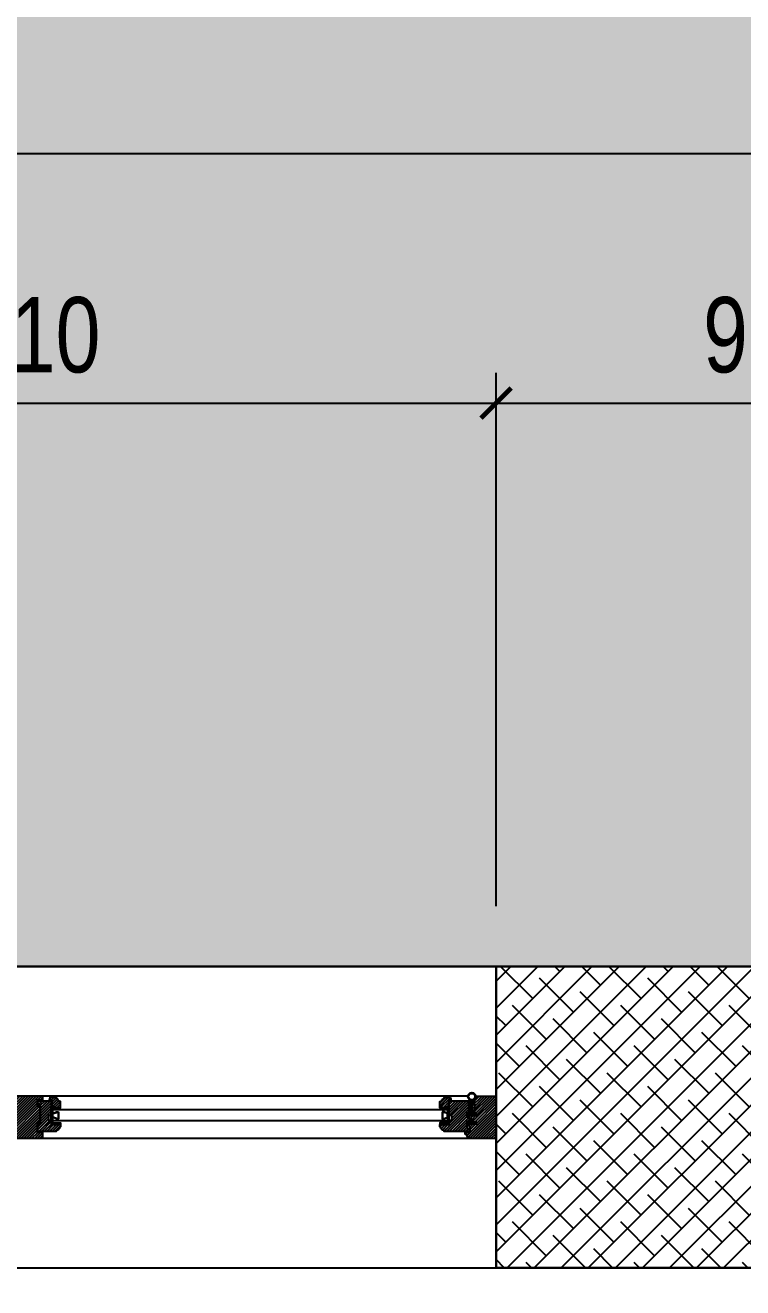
# Model space of a CAD drawing. Header units: metres. Extents: x -577923 to -19598, y 119734 to 247764.
# Drawn here: x -369681 to -368491, y 121091 to 123185 of the extents above; entities that cross this region are included whole.
import ezdxf

# ---------------------------------------------------------------- set-up
doc = ezdxf.new("R2010")
doc.units = ezdxf.units.M
for name, color, linetype in [('dim', 4, 'Continuous'), ('k', 1, 'Continuous'), ('wall', 5, 'Continuous'), ('windows', 7, 'Continuous')]:
    doc.layers.add(name, color=color, linetype=linetype)
doc.styles.add('KOTE', font='romrust.shx', dxfattribs={"width": 0.8})
doc.dimstyles.new('ayala 50', dxfattribs={"dimscale": 50, "dimtxt": 2.5, "dimasz": 1, "dimexe": 1, "dimexo": 2, "dimgap": 1, "dimtad": 1, "dimdec": 0, "dimzin": 9, "dimdsep": 46, "dimtxsty": 'KOTE', "dimblk": 'ARCHTICK', "dimcen": 0, "dimdle": 1, "dimclrd": 4, "dimclre": 4, "dimclrt": 3, "dimadec": 0, "dimazin": 0, "dimtfac": 0.666667, "dimtdec": 0, "dimtix": 1, "dimtmove": 2, "dimatfit": 0, "dimfxl": 1, "dimtvp": 1, "dimtolj": 1, "dimarcsym": 0})

# ---------------------------------------------------------------- blocks, each defined once
blk = doc.blocks.new('Joint-K7335')
at = {"layer": 'windows', "color": 7}
for points in [[(3.9, 10.7, -0.206505), (4.5, 11.8, -0.277528), (4.6, 11.7), (4.7, 11.5, 0.626267), (5.4, 11.5, 0.131441), (5.5, 11.7), (5.5, 18, 0.509109), (4.6, 18.4, -0.294424), (2, 18.3, 0.173488), (1.3, 18.5), (0, 18.5), (0, 2.1, 0.415334), (1.2, 0.9, 0.048115), (1.5, 0.9, 0.113375), (1.5, 1), (4, 2.8, 0.235966), (4, 2.9), (4, 3.3, 0.247659), (4, 3.4, 0.287937), (3.6, 3.4), (1.8, 2.3, -0.576722), (1.5, 2.5), (1.5, 3.3, -0.235966), (1.6, 3.5), (4, 5.3, 0.235966), (4, 5.3), (4, 5.7, 0.247659), (4, 5.8, 0.287937), (3.6, 5.8), (1.8, 4.8, -0.576722), (1.5, 5), (1.5, 6.3, -0.384094), (2.6, 7.5, -0.021813), (2.7, 7.5), (6.5, 7.5), (6.5, 7.6, 0.333043), (5.7, 8.5, -0.293245), (5.3, 8.9, 0.008528), (5.2, 9.3, 0.265517), (5, 9.5, 0.023748), (4.8, 9.5, -0.356149), (3.9, 10.7, -0.356149)], [(3.2, 10.8, 0.355005), (4.6, 8.8, -0.567624), (4.7, 8.8, -0.24708), (4.4, 8.7), (2.2, 9, -0.351704), (1.2, 10.1), (1.2, 12.9, -0.414214), (1.5, 13.2), (1.6, 13.2, 0.277073), (1.9, 13.4), (3.7, 16.8, -0.041112), (3.8, 17), (4.1, 17.7, -0.50666), (4.6, 17.7, -0.2771), (4.6, 17.5), (4.6, 13.3, 0.213422), (4.7, 13.1, -0.886227), (4.4, 12.6, 0.250571), (3.2, 10.8)]]:
    blk.add_lwpolyline(points, format="xyb", dxfattribs=at)
blk.add_lwpolyline([(1.6, 17.8, 0.632714), (1, 17.6), (1, 14.2, 0.78091), (1.6, 14.1), (3.2, 17.1, -0.117333), (3.3, 17.2, 1.218085), (3, 17.5, -0.285776), (2.7, 17.3, -0.145588)], format="xyb", close=True, dxfattribs=at)
blk = doc.blocks.new('_ArchTick')
at = {"color": 0, "linetype": 'ByBlock', "const_width": 0.15}
blk.add_lwpolyline([(-0.5, -0.5), (0.5, 0.5)], dxfattribs=at)
blk = doc.blocks.new('*D511')
at = {"layer": 'Defpoints', "color": 0, "linetype": 'ByBlock', "transparency": 16777216}
for p in [(-368900.1, 122558), (-370510.1, 121623.6), (-368900.1, 121623.6)]:
    blk.add_point(p, dxfattribs=at)
at = {"layer": 'dim', "color": 4, "linetype": 'ByBlock', "lineweight": -2, "transparency": 16777216}
for p, q in [((-370510.1, 121723.6), (-370510.1, 122608)), ((-368900.1, 121723.6), (-368900.1, 122608)), ((-370560.1, 122558), (-368850.1, 122558))]:
    blk.add_line(p, q, dxfattribs=at)
at = {"layer": 'dim', "color": 4, "linetype": 'ByBlock', "lineweight": -2, "transparency": 16777216, "xscale": 50, "yscale": 50, "zscale": 50, "rotation": 180}
blk.add_blockref('_ArchTick', (-370510.1, 122558), dxfattribs=at)
at = {"layer": 'dim', "color": 4, "linetype": 'ByBlock', "lineweight": -2, "transparency": 16777216, "xscale": 50, "yscale": 50, "zscale": 50}
blk.add_blockref('_ArchTick', (-368900.1, 122558), dxfattribs=at)
at = {"layer": 'dim', "color": 3, "linetype": 'ByBlock', "transparency": 16777216, "insert": (-369705.1, 122670.5), "char_height": 125, "attachment_point": 5, "style": 'KOTE'}
blk.add_mtext('\\A1;1610', dxfattribs=at)
blk = doc.blocks.new('*D512')
at = {"layer": 'Defpoints', "color": 0, "linetype": 'ByBlock', "transparency": 16777216}
for p in [(-367990.1, 122558), (-367990.1, 121893.6), (-368900.1, 121623.6)]:
    blk.add_point(p, dxfattribs=at)
at = {"layer": 'dim', "color": 4, "linetype": 'ByBlock', "lineweight": -2, "transparency": 16777216}
for p, q in [((-368900.1, 121723.6), (-368900.1, 122608)), ((-367990.1, 121993.6), (-367990.1, 122608)), ((-368950.1, 122558), (-367940.1, 122558))]:
    blk.add_line(p, q, dxfattribs=at)
at = {"layer": 'dim', "color": 4, "linetype": 'ByBlock', "lineweight": -2, "transparency": 16777216, "xscale": 50, "yscale": 50, "zscale": 50, "rotation": 180}
blk.add_blockref('_ArchTick', (-368900.1, 122558), dxfattribs=at)
at = {"layer": 'dim', "color": 4, "linetype": 'ByBlock', "lineweight": -2, "transparency": 16777216, "xscale": 50, "yscale": 50, "zscale": 50}
blk.add_blockref('_ArchTick', (-367990.1, 122558), dxfattribs=at)
at = {"layer": 'dim', "color": 3, "linetype": 'ByBlock', "transparency": 16777216, "insert": (-368445.1, 122670.5), "char_height": 125, "attachment_point": 5, "style": 'KOTE'}
blk.add_mtext('\\A1;910', dxfattribs=at)
blk = doc.blocks.new('*D532')
at = {"layer": 'Defpoints', "color": 0, "linetype": 'ByBlock', "transparency": 16777216}
for p in [(-370510.1, 121123.6), (-368900.1, 121123.6), (-368900.1, 120880.1)]:
    blk.add_point(p, dxfattribs=at)
at = {"layer": 'dim', "color": 4, "linetype": 'ByBlock', "lineweight": -2, "transparency": 16777216}
for p, q in [((-370510.1, 121023.6), (-370510.1, 120830.1)), ((-368900.1, 121023.6), (-368900.1, 120830.1)), ((-370560.1, 120880.1), (-368850.1, 120880.1))]:
    blk.add_line(p, q, dxfattribs=at)
at = {"layer": 'dim', "color": 4, "linetype": 'ByBlock', "lineweight": -2, "transparency": 16777216, "xscale": 50, "yscale": 50, "zscale": 50, "rotation": 180}
blk.add_blockref('_ArchTick', (-370510.1, 120880.1), dxfattribs=at)
at = {"layer": 'dim', "color": 4, "linetype": 'ByBlock', "lineweight": -2, "transparency": 16777216, "xscale": 50, "yscale": 50, "zscale": 50}
blk.add_blockref('_ArchTick', (-368900.1, 120880.1), dxfattribs=at)
at = {"layer": 'dim', "color": 3, "linetype": 'ByBlock', "transparency": 16777216, "insert": (-369705.1, 120992.6), "char_height": 125, "attachment_point": 5, "style": 'KOTE'}
blk.add_mtext('\\A1;1610', dxfattribs=at)
blk = doc.blocks.new('*D533')
at = {"layer": 'Defpoints', "color": 0, "linetype": 'ByBlock', "transparency": 16777216}
for p in [(-368900.1, 121123.6), (-367530.1, 121123.6), (-367530.1, 120880.1)]:
    blk.add_point(p, dxfattribs=at)
at = {"layer": 'dim', "color": 4, "linetype": 'ByBlock', "lineweight": -2, "transparency": 16777216}
for p, q in [((-368900.1, 121023.6), (-368900.1, 120830.1)), ((-367530.1, 121023.6), (-367530.1, 120830.1)), ((-368950.1, 120880.1), (-367480.1, 120880.1))]:
    blk.add_line(p, q, dxfattribs=at)
at = {"layer": 'dim', "color": 4, "linetype": 'ByBlock', "lineweight": -2, "transparency": 16777216, "xscale": 50, "yscale": 50, "zscale": 50, "rotation": 180}
blk.add_blockref('_ArchTick', (-368900.1, 120880.1), dxfattribs=at)
at = {"layer": 'dim', "color": 4, "linetype": 'ByBlock', "lineweight": -2, "transparency": 16777216, "xscale": 50, "yscale": 50, "zscale": 50}
blk.add_blockref('_ArchTick', (-367530.1, 120880.1), dxfattribs=at)
at = {"layer": 'dim', "color": 3, "linetype": 'ByBlock', "transparency": 16777216, "insert": (-368215.1, 120992.6), "char_height": 125, "attachment_point": 5, "style": 'KOTE'}
blk.add_mtext('\\A1;1370', dxfattribs=at)
blk = doc.blocks.new('*D547')
at = {"layer": 'Defpoints', "color": 0, "linetype": 'ByBlock', "transparency": 16777216}
for p in [(-374785.1, 122971.4), (-359510.1, 122258.6), (-374785.1, 121623.6)]:
    blk.add_point(p, dxfattribs=at)
at = {"layer": 'dim', "color": 4, "linetype": 'ByBlock', "lineweight": -2, "transparency": 16777216}
for p, q in [((-374785.1, 121723.6), (-374785.1, 123021.4)), ((-359510.1, 122358.6), (-359510.1, 123021.4)), ((-359460.1, 122971.4), (-374835.1, 122971.4))]:
    blk.add_line(p, q, dxfattribs=at)
at = {"layer": 'dim', "color": 4, "linetype": 'ByBlock', "lineweight": -2, "transparency": 16777216, "xscale": 50, "yscale": 50, "zscale": 50, "rotation": 180}
blk.add_blockref('_ArchTick', (-374785.1, 122971.4), dxfattribs=at)
at = {"layer": 'dim', "color": 4, "linetype": 'ByBlock', "lineweight": -2, "transparency": 16777216, "xscale": 50, "yscale": 50, "zscale": 50}
blk.add_blockref('_ArchTick', (-359510.1, 122971.4), dxfattribs=at)
at = {"layer": 'dim', "color": 3, "linetype": 'ByBlock', "transparency": 16777216, "insert": (-367147.6, 123083.9), "char_height": 125, "attachment_point": 5, "style": 'KOTE'}
blk.add_mtext('\\A1;15275', dxfattribs=at)

msp = doc.modelspace()

# ---------------------------------------------------------------- hatches: boundary and pattern name
h = msp.add_hatch()
h.set_pattern_fill('ANSI31', color=4, style=0)
h.set_pattern_definition([(225, (-245720.3383, 128491.0597), (2.24506403, -2.24506403), [])])
edge = h.paths.add_edge_path()
edge.add_line((-369638, 121361.1), (-369622.6, 121361.1))
edge.add_line((-369622.6, 121361.1), (-369622.6, 121357.3))
edge.add_line((-369622.6, 121357.3), (-369624.1, 121357.3))
edge.add_arc((-369630.1, 121357.3), 6, -90, 0, ccw=False)
edge.add_line((-369630.1, 121351.3), (-369630.1, 121349.8))
edge.add_line((-369630.1, 121349.8), (-369660.1, 121349.8))
edge.add_line((-369660.1, 121349.8), (-369660.1, 121363.3))
edge.add_line((-369660.1, 121363.3), (-369656.4, 121363.3))
edge.add_line((-369656.4, 121363.3), (-369656.4, 121393.3))
edge.add_line((-369656.4, 121393.3), (-369660.1, 121393.3))
edge.add_line((-369660.1, 121393.3), (-369660.1, 121400.8))
edge.add_line((-369660.1, 121400.8), (-369638, 121400.8))
edge.add_line((-369638, 121400.8), (-369638, 121376.1))
edge.add_line((-369638, 121376.1), (-369642.5, 121376.1))
edge.add_line((-369642.5, 121376.1), (-369642.5, 121368.6))
edge.add_line((-369642.5, 121368.6), (-369638, 121368.6))
edge.add_line((-369638, 121368.6), (-369638, 121361.1))
h.paths.add_polyline_path([(-369652.6, 121348.8), (-369652.6, 121338.1), (-369705.1, 121338.1), (-369705.1, 121409.1), (-369652.6, 121409.1), (-369652.6, 121401.8), (-369661.1, 121401.8), (-369661.1, 121392.3), (-369656.4, 121392.3), (-369656.4, 121364.3), (-369661.1, 121364.3), (-369661.1, 121348.8)])
edge = h.paths.add_edge_path()
edge.add_line((-369637.3, 121390.6), (-369632, 121390.6))
edge.add_line((-369632, 121390.6), (-369632, 121389.1))
edge.add_line((-369632, 121389.1), (-369622.6, 121389.1))
edge.add_line((-369622.6, 121389.1), (-369622.6, 121399.6))
edge.add_arc((-369622.7, 121403.4), 3.87, 198.7208, 271.2952, ccw=False)
edge.add_arc((-369630.1, 121401), 3.87, 18.7208, 91.2952)
edge.add_line((-369630.1, 121404.8), (-369630.1, 121406.1))
edge.add_line((-369630.1, 121406.1), (-369640.5, 121406.1))
edge.add_line((-369640.5, 121406.1), (-369641.4, 121401.1))
edge.add_line((-369641.4, 121401.1), (-369637.3, 121401.1))
edge.add_line((-369637.3, 121401.1), (-369637.3, 121390.6))
h = msp.add_hatch()
h.set_pattern_fill('ANSI31', color=4, style=0)
h.set_pattern_definition([(225, (-245887.8383, 128491.0597), (2.24506403, -2.24506403), [])])
edge = h.paths.add_edge_path()
edge.add_line((-368942.1, 121366.3), (-368948.5, 121366.3))
edge.add_line((-368948.5, 121366.3), (-368948.5, 121356.6))
edge.add_line((-368948.5, 121356.6), (-368945.5, 121354.9))
edge.add_arc((-368946.3, 121353.6), 1.5, 0, 59.8863, ccw=False)
edge.add_line((-368944.8, 121353.6), (-368944.8, 121350.2))
edge.add_line((-368944.8, 121350.2), (-368945.1, 121349.8))
edge.add_line((-368945.1, 121349.8), (-368986, 121349.8))
edge.add_line((-368986, 121349.8), (-368986, 121351.3))
edge.add_arc((-368986, 121357.3), 6, 180, 270, ccw=False)
edge.add_line((-368992, 121357.3), (-368993.5, 121357.3))
edge.add_line((-368993.5, 121357.3), (-368993.5, 121361.1))
edge.add_line((-368993.5, 121361.1), (-368978.1, 121361.1))
edge.add_line((-368978.1, 121361.1), (-368978.1, 121368.6))
edge.add_line((-368978.1, 121368.6), (-368973.6, 121368.6))
edge.add_line((-368973.6, 121368.6), (-368973.6, 121376.1))
edge.add_line((-368973.6, 121376.1), (-368978.1, 121376.1))
edge.add_line((-368978.1, 121376.1), (-368978.1, 121400.8))
edge.add_line((-368978.1, 121400.8), (-368941.4, 121400.8))
edge.add_line((-368941.4, 121400.8), (-368941, 121400.5))
edge.add_line((-368941, 121400.5), (-368941.5, 121380.6))
edge.add_line((-368941.5, 121380.6), (-368941.9, 121380.2))
edge.add_line((-368941.9, 121380.2), (-368948.5, 121380.2))
edge.add_line((-368948.5, 121380.2), (-368948.5, 121373.5))
edge.add_line((-368948.5, 121373.5), (-368941.8, 121369.3))
edge.add_line((-368941.8, 121369.3), (-368941.8, 121366.7))
edge.add_line((-368941.8, 121366.7), (-368942.1, 121366.3))
edge = h.paths.add_edge_path()
edge.add_line((-368978.9, 121390.3), (-368984.1, 121390.3))
edge.add_line((-368984.1, 121390.3), (-368984.1, 121388.8))
edge.add_line((-368984.1, 121388.8), (-368993.5, 121388.8))
edge.add_line((-368993.5, 121388.8), (-368993.5, 121399.3))
edge.add_arc((-368993.4, 121403.2), 3.87, 268.7048, 341.2792)
edge.add_arc((-368986.1, 121400.7), 3.87, 88.7048, 161.2792, ccw=False)
edge.add_line((-368986, 121404.6), (-368986, 121406.1))
edge.add_line((-368986, 121406.1), (-368975.7, 121406.1))
edge.add_line((-368975.7, 121406.1), (-368974.8, 121400.8))
edge.add_line((-368974.8, 121400.8), (-368978.5, 121400.8))
edge.add_line((-368978.5, 121400.8), (-368978.9, 121390.3))
edge = h.paths.add_edge_path()
edge.add_line((-368939.9, 121381.6), (-368939.9, 121400.8))
edge.add_arc((-368939.9, 121407.6), 6.75, 270, 360)
edge.add_line((-368933.1, 121407.6), (-368933.1, 121408.6))
edge.add_line((-368933.1, 121408.6), (-368900.1, 121408.6))
edge.add_line((-368900.1, 121408.6), (-368900.1, 121338.1))
edge.add_line((-368900.1, 121338.1), (-368943.6, 121338.1))
edge.add_line((-368943.6, 121338.1), (-368943.6, 121339.6))
edge.add_arc((-368943.6, 121345.6), 6, 180, 270, ccw=False)
edge.add_line((-368949.6, 121345.6), (-368951.1, 121345.6))
edge.add_line((-368951.1, 121345.6), (-368951.1, 121348.7))
edge.add_line((-368951.1, 121348.7), (-368942.9, 121348.7))
edge.add_line((-368942.9, 121348.7), (-368942.9, 121357.7))
edge.add_line((-368942.9, 121357.7), (-368946.6, 121360))
edge.add_line((-368946.6, 121360), (-368946.6, 121361.8))
edge.add_line((-368946.6, 121361.8), (-368946.3, 121362.2))
edge.add_line((-368946.3, 121362.2), (-368932.8, 121362.2))
edge.add_line((-368932.8, 121362.2), (-368932.8, 121365.2))
edge.add_line((-368932.8, 121365.2), (-368938.4, 121365.2))
edge.add_line((-368938.4, 121365.2), (-368938.4, 121367.7))
edge.add_line((-368938.4, 121367.7), (-368939.9, 121367.7))
edge.add_line((-368939.9, 121367.7), (-368939.9, 121369.8))
edge.add_line((-368939.9, 121369.8), (-368946.6, 121373.8))
edge.add_line((-368946.6, 121373.8), (-368946.6, 121375.7))
edge.add_line((-368946.6, 121375.7), (-368946.3, 121376.1))
edge.add_line((-368946.3, 121376.1), (-368932.8, 121376.1))
edge.add_line((-368932.8, 121376.1), (-368932.8, 121379.1))
edge.add_line((-368932.8, 121379.1), (-368938.4, 121379.1))
edge.add_line((-368938.4, 121379.1), (-368938.4, 121381.6))
at = {"ltscale": 10}
h = msp.add_hatch(dxfattribs=at)
h.set_pattern_fill('ANGLE', color=4, scale=0.1125, angle=-45, style=0)
h.set_pattern_definition([(45, (-371639.0431, 121975.0368), (0.55565335, -0.55565335), [0.5715, -0.2143125]), (315, (-371639.0431, 121975.0368), (-0.55565335, -0.55565335), [0.5715, -0.2143125])])
edge = h.paths.add_edge_path()
edge.add_line((-369637.6, 121390.3), (-369633.1, 121390.3))
edge.add_arc((-369633.7, 121389.6), 0.938, -53.1301, 53.1301, ccw=False)
edge.add_line((-369633.1, 121388.8), (-369637.6, 121388.8))
edge.add_arc((-369637.1, 121389.6), 0.926, 125.8841, 234.1159, ccw=False)
h = msp.add_hatch(dxfattribs=at)
h.set_pattern_fill('ANGLE', color=4, scale=0.1125, angle=-45, style=0)
h.set_pattern_definition([(45, (-371634.9181, 121975.0368), (0.55565335, -0.55565335), [0.5715, -0.2143125]), (315, (-371634.9181, 121975.0368), (-0.55565335, -0.55565335), [0.5715, -0.2143125])])
edge = h.paths.add_edge_path()
edge.add_line((-369638, 121388.8), (-369635.8, 121388.8))
edge.add_line((-369635.8, 121388.8), (-369635.8, 121387.3))
edge.add_arc((-369636.9, 121387.6), 1.16, 194.793, 345.207, ccw=False)
edge.add_line((-369638, 121387.3), (-369638, 121388.8))
h = msp.add_hatch(dxfattribs=at)
h.set_pattern_fill('ANGLE', color=4, scale=0.1125, angle=-45, style=0)
h.set_pattern_definition([(135, (-366977.1152, 121975.0368), (-0.55565335, -0.55565335), [0.5715, -0.2143125]), (225, (-366977.1152, 121975.0368), (0.55565335, -0.55565335), [0.5715, -0.2143125])])
edge = h.paths.add_edge_path()
edge.add_line((-368978.5, 121390.3), (-368983, 121390.3))
edge.add_arc((-368982.5, 121389.6), 0.938, 126.8699, 233.1301)
edge.add_line((-368983, 121388.8), (-368978.5, 121388.8))
edge.add_arc((-368979.1, 121389.6), 0.926, 305.8841, 414.1159)
h = msp.add_hatch(dxfattribs=at)
h.set_pattern_fill('ANGLE', color=4, scale=0.1125, angle=-45, style=0)
h.set_pattern_definition([(135, (-366981.2402, 121975.0368), (-0.55565335, -0.55565335), [0.5715, -0.2143125]), (225, (-366981.2402, 121975.0368), (0.55565335, -0.55565335), [0.5715, -0.2143125])])
edge = h.paths.add_edge_path()
edge.add_line((-368978.1, 121388.8), (-368980.4, 121388.8))
edge.add_line((-368980.4, 121388.8), (-368980.4, 121387.3))
edge.add_arc((-368979.3, 121387.6), 1.16, 194.793, 345.207)
edge.add_line((-368978.1, 121387.3), (-368978.1, 121388.8))
h = msp.add_hatch(dxfattribs=at)
h.set_pattern_fill('BRASS', color=4, scale=0.225, angle=-45, style=0)
h.set_pattern_definition([(45, (-371634.9181, 121965.2868), (1.0102788, -1.0102788), []), (45, (-371634.413, 121964.7816), (1.0102788, -1.0102788), [0.714375, -0.3571875])])
h.paths.add_polyline_path([(-369634.6, 121361.1), (-369634.6, 121364.1), (-369625.6, 121364.1), (-369625.6, 121361.1)])
h = msp.add_hatch(dxfattribs=at)
h.set_pattern_fill('ANGLE', color=4, scale=0.1125, angle=-45, style=0)
h.set_pattern_definition([(45, (-371634.9181, 121965.2868), (0.55565335, -0.55565335), [0.5715, -0.2143125]), (315, (-371634.9181, 121965.2868), (-0.55565335, -0.55565335), [0.5715, -0.2143125])])
h.paths.add_polyline_path([(-369625.6, 121361.1), (-369625.6, 121364.1), (-369622.6, 121364.1), (-369622.6, 121361.1)])
h = msp.add_hatch(dxfattribs=at)
h.set_pattern_fill('ANGLE', color=4, scale=0.1125, angle=-45, style=0)
h.set_pattern_definition([(135, (-366981.2402, 121965.2868), (-0.55565335, -0.55565335), [0.5715, -0.2143125]), (225, (-366981.2402, 121965.2868), (0.55565335, -0.55565335), [0.5715, -0.2143125])])
h.paths.add_polyline_path([(-368990.5, 121361.1), (-368990.5, 121364.1), (-368993.5, 121364.1), (-368993.5, 121361.1)])
h = msp.add_hatch(dxfattribs=at)
h.set_pattern_fill('BRASS', color=4, scale=0.225, angle=-45, style=0)
h.set_pattern_definition([(135, (-366981.2402, 121965.2868), (-1.0102788, -1.0102788), []), (135, (-366981.7454, 121964.7816), (-1.0102788, -1.0102788), [0.714375, -0.3571875])])
h.paths.add_polyline_path([(-368981.5, 121361.1), (-368981.5, 121364.1), (-368990.5, 121364.1), (-368990.5, 121361.1)])
at = {"layer": 'k', "linetype": 'ByBlock'}
h = msp.add_hatch(color=254, dxfattribs=at)
h.paths.add_polyline_path([(-374785.1, 129703.6), (-358415.1, 129703.6), (-358415.1, 129533.6), (-357745.1, 129533.6), (-357745.1, 125953.6), (-359790.1, 125953.6), (-359790.1, 125543.6), (-359510.1, 125543.6), (-359510.1, 122258.6), (-359750.1, 122258.6), (-359750.1, 121693.6), (-363775.1, 121693.6), (-363775.1, 122258.6), (-364180.1, 122258.6), (-364180.1, 121623.6), (-367175.1, 121623.6), (-367175.1, 121893.6), (-367990.1, 121893.6), (-367990.1, 121623.6), (-371000.1, 121623.6), (-371000.1, 122313.6), (-371405.1, 122313.6), (-371405.1, 121623.6), (-374785.1, 121623.6)])
h.paths.add_polyline_path([(-371030.1, 125898.6), (-371450.1, 125898.6), (-371450.1, 125098.6), (-371030.1, 125098.6)], flags=16)
h.paths.add_polyline_path([(-372525.1, 127413.6), (-371625.1, 127413.6), (-371625.1, 126973.6), (-372525.1, 126973.6)], flags=16)
h.paths.add_polyline_path([(-373725.1, 127413.6), (-372845.1, 127413.6), (-372845.1, 126973.6), (-373725.1, 126973.6)], flags=16)
h.paths.add_polyline_path([(-366450.1, 128098.6), (-367330.1, 128098.6), (-367330.1, 127218.6), (-366450.1, 127218.6)], flags=16)
h.paths.add_polyline_path([(-367165.1, 125898.6), (-367975.1, 125898.6), (-367975.1, 125488.6), (-367165.1, 125488.6)], flags=16)
h.paths.add_polyline_path([(-363790.1, 125898.6), (-364205.1, 125898.6), (-364205.1, 125083.6), (-363790.1, 125083.6)], flags=16)
at = {"layer": 'wall'}
h = msp.add_hatch(dxfattribs=at)
h.set_pattern_fill('ANSI38', color=4, scale=10, style=0)
h.set_pattern_definition([(45, (24967.446, 0), (-22.4506403, 22.4506403), []), (135, (24967.446, 0), (-67.351921, 22.4506403), [79.375, -47.625])])
h.paths.add_polyline_path([(-368900.1, 121623.6), (-367990.1, 121623.6), (-367990.1, 121483.6), (-367175.1, 121483.6), (-367175.1, 121623.6), (-366875.1, 121623.6), (-366875.1, 121123.6), (-368900.1, 121123.6)])

# ---------------------------------------------------------------- linework, layer by layer
for p, q in [((-369652.6, 121400.8), (-369652.6, 121409.1)), ((-369635.8, 121388.8), (-369635.8, 121364.1)), ((-368938.4, 121381.6), (-368939.9, 121381.6)), ((-369660.1, 121363.3), (-369656.4, 121363.3))]:
    msp.add_line(p, q)
at = {"color": 8}
for p, q in [((-369652.6, 121409.1), (-368946.7, 121409.1)), ((-368943.6, 121338.1), (-369652.6, 121338.1))]:
    msp.add_line(p, q, dxfattribs=at)
at = {"color": 4, "ltscale": 10}
for p, q in [((-368945, 121395.3), (-368944.7, 121402.2)), ((-368936.1, 121395.1), (-368936.1, 121402)), ((-369635.8, 121363.3), (-369638, 121386.6)), ((-369638, 121363.3), (-369635.8, 121386.6)), ((-368980.4, 121388.8), (-368980.4, 121364.1)), ((-368978.1, 121363.3), (-368980.4, 121386.6)), ((-368980.4, 121363.3), (-368978.1, 121386.6))]:
    msp.add_line(p, q, dxfattribs=at)
at = {"color": 7}
for p, q in [((-368980.4, 121385.6), (-369635.8, 121385.6)), ((-368980.4, 121367.3), (-369635.8, 121367.3))]:
    msp.add_line(p, q, dxfattribs=at)
at = {"color": 1, "linetype": 'ByBlock'}
msp.add_line((-368900.1, 121123.6), (-367530.1, 121123.6), dxfattribs=at)
msp.add_lwpolyline([(-368900.1, 121623.6), (-368900.1, 121623.6), (-368900.1, 121123.6)], dxfattribs=at)
at = {"color": 7}
msp.add_lwpolyline([(-369652.6, 121348.8), (-369652.6, 121338.1), (-369705.1, 121338.1), (-369705.1, 121409.1), (-369652.6, 121409.1), (-369652.6, 121401.8), (-369661.1, 121401.8), (-369661.1, 121392.3), (-369656.4, 121392.3), (-369656.4, 121364.3), (-369661.1, 121364.3), (-369661.1, 121348.8), (-369652.6, 121348.8)], dxfattribs=at)
for points in [[(-369638, 121361.1), (-369622.6, 121361.1), (-369622.6, 121357.3), (-369624.1, 121357.3, -0.414214), (-369630.1, 121351.3), (-369630.1, 121349.8), (-369660.1, 121349.8), (-369660.1, 121363.3), (-369656.4, 121363.3), (-369656.4, 121393.3), (-369660.1, 121393.3), (-369660.1, 121400.8), (-369638, 121400.8), (-369638, 121376.1), (-369642.5, 121376.1), (-369642.5, 121368.6), (-369638, 121368.6), (-369638, 121361.1)], [(-368939.9, 121381.6), (-368939.9, 121400.8, 0.414214), (-368933.1, 121407.6), (-368933.1, 121408.6), (-368900.1, 121408.6), (-368900.1, 121338.1), (-368943.6, 121338.1), (-368943.6, 121339.6, -0.414214), (-368949.6, 121345.6), (-368951.1, 121345.6), (-368951.1, 121348.7), (-368942.9, 121348.7), (-368942.9, 121357.7), (-368946.6, 121360), (-368946.6, 121361.8), (-368946.3, 121362.2), (-368932.8, 121362.2), (-368932.8, 121365.2), (-368938.4, 121365.2), (-368938.4, 121367.7), (-368939.9, 121367.7), (-368939.9, 121369.8), (-368946.6, 121373.8), (-368946.6, 121375.7), (-368946.3, 121376.1), (-368932.8, 121376.1), (-368932.8, 121379.1), (-368938.4, 121379.1), (-368938.4, 121381.6)]]:
    msp.add_lwpolyline(points, format="xyb", dxfattribs=at)
for points in [[(-369637.3, 121390.6), (-369632, 121390.6), (-369632, 121389.1), (-369622.6, 121389.1), (-369622.6, 121399.6, -0.327693), (-369626.4, 121402.2, 0.327693), (-369630.1, 121404.8), (-369630.1, 121406.1), (-369640.5, 121406.1), (-369641.4, 121401.1), (-369637.3, 121401.1), (-369637.3, 121390.6)], [(-368978.9, 121390.3), (-368984.1, 121390.3), (-368984.1, 121388.8), (-368993.5, 121388.8), (-368993.5, 121399.3, 0.327693), (-368989.8, 121402, -0.327693), (-368986, 121404.6), (-368986, 121406.1), (-368975.7, 121406.1), (-368974.8, 121400.8), (-368978.5, 121400.8), (-368978.9, 121390.3)], [(-368942.1, 121366.3), (-368948.5, 121366.3), (-368948.5, 121356.6), (-368945.5, 121354.9, -0.267417), (-368944.8, 121353.6), (-368944.8, 121350.2), (-368945.1, 121349.8), (-368986, 121349.8), (-368986, 121351.3, -0.414214), (-368992, 121357.3), (-368993.5, 121357.3), (-368993.5, 121361.1), (-368978.1, 121361.1), (-368978.1, 121368.6), (-368973.6, 121368.6), (-368973.6, 121376.1), (-368978.1, 121376.1), (-368978.1, 121400.8), (-368941.4, 121400.8), (-368941, 121400.5), (-368941.5, 121380.6), (-368941.9, 121380.2), (-368948.5, 121380.2), (-368948.5, 121373.5), (-368941.8, 121369.3), (-368941.8, 121366.7)]]:
    msp.add_lwpolyline(points, format="xyb", close=True, dxfattribs=at)
at = {"color": 4, "ltscale": 10}
for points in [[(-369637.6, 121390.3), (-369633.1, 121390.3, -0.5), (-369633.1, 121388.8), (-369637.6, 121388.8, -0.5108)], [(-369638, 121388.8), (-369635.8, 121388.8), (-369635.8, 121387.3, -0.770201), (-369638, 121387.3)], [(-368978.5, 121390.3), (-368983, 121390.3, 0.5), (-368983, 121388.8), (-368978.5, 121388.8, 0.5108)], [(-368978.1, 121388.8), (-368980.4, 121388.8), (-368980.4, 121387.3, 0.770201), (-368978.1, 121387.3)]]:
    msp.add_lwpolyline(points, format="xyb", close=True, dxfattribs=at)
for points in [[(-369638, 121386.6), (-369635.8, 121386.6), (-369635.8, 121363.3), (-369638, 121363.3)], [(-368978.1, 121386.6), (-368980.4, 121386.6), (-368980.4, 121363.3), (-368978.1, 121363.3)], [(-368941.3, 121395.1), (-368945, 121395.3), (-368945.7, 121381.8), (-368941.9, 121381.6)], [(-368939.9, 121395.1), (-368936.1, 121395.1), (-368936.1, 121381.6), (-368939.9, 121381.6)], [(-369634.6, 121361.1), (-369634.6, 121364.1), (-369625.6, 121364.1), (-369625.6, 121361.1)], [(-369625.6, 121361.1), (-369625.6, 121364.1), (-369622.6, 121364.1), (-369622.6, 121361.1)], [(-368990.5, 121361.1), (-368990.5, 121364.1), (-368993.5, 121364.1), (-368993.5, 121361.1)], [(-368981.5, 121361.1), (-368981.5, 121364.1), (-368990.5, 121364.1), (-368990.5, 121361.1)]]:
    msp.add_lwpolyline(points, close=True, dxfattribs=at)
at = {"color": 7}
for points in [[(-369626, 121382.5), (-369626, 121370.5), (-369629.8, 121370.5), (-369629.8, 121371.2), (-369635.8, 121373), (-369635.8, 121379.9), (-369629.8, 121381.7), (-369629.8, 121382.5)], [(-369626.4, 121382.1), (-369626.4, 121370.8), (-369629.4, 121370.8), (-369629.4, 121371.5), (-369635.4, 121373.3), (-369635.4, 121379.6), (-369629.4, 121381.5), (-369629.4, 121382.1)], [(-368989.4, 121382.5), (-368989.4, 121370.5), (-368985.6, 121370.5), (-368985.6, 121371.2), (-368980.4, 121373), (-368980.4, 121379.9), (-368985.6, 121381.7), (-368985.6, 121382.5)], [(-368989, 121382.1), (-368989, 121370.8), (-368986, 121370.8), (-368986, 121371.5), (-368980.8, 121373.3), (-368980.8, 121379.6), (-368986, 121381.5), (-368986, 121382.1)]]:
    msp.add_lwpolyline(points, close=True, dxfattribs=at)
for radius in [6.56, 5.25]:
    msp.add_circle((-368940.3, 121407.8), radius, dxfattribs=at)
at = {"layer": 'k', "color": 1, "linetype": 'ByBlock'}
msp.add_lwpolyline([(-364180.1, 121623.6), (-367175.1, 121623.6), (-367175.1, 121893.6), (-367990.1, 121893.6), (-367990.1, 121623.6), (-371000.1, 121623.6), (-371000.1, 122313.6), (-371405.1, 122313.6), (-371405.1, 121623.6), (-374785.1, 121623.6), (-374785.1, 129703.6)], dxfattribs=at)
at = {"layer": 'wall', "color": 4, "linetype": 'ByBlock'}
for p, q in [((-370510.1, 121623.6), (-368900.1, 121623.6)), ((-370510.1, 121123.6), (-368900.1, 121123.6))]:
    msp.add_line(p, q, dxfattribs=at)
at = {"layer": 'wall', "linetype": 'ByBlock'}
msp.add_lwpolyline([(-368900.1, 121623.6), (-367990.1, 121623.6), (-367990.1, 121483.6), (-367175.1, 121483.6), (-367175.1, 121623.6), (-366875.1, 121623.6), (-366875.1, 121123.6), (-368900.1, 121123.6), (-368900.1, 121623.6)], dxfattribs=at)

# ---------------------------------------------------------------- block references
at = {"layer": 'wall', "color": 4, "ltscale": 10, "xscale": 0.75, "yscale": 0.75, "zscale": 0.75, "rotation": 90}
for p in [(-368932.8, 121376.1), (-368932.8, 121362.2)]:
    msp.add_blockref('Joint-K7335', p, dxfattribs=at)

# ---------------------------------------------------------------- dimensions: what is measured, and where the dimension line sits
at = {"layer": 'dim', "color": 2, "linetype": 'ByBlock'}
for base, p1, p2, picture, middle in [((-374785.1, 122971.4), (-359510.1, 122258.6), (-374785.1, 121623.6), '*D547', (-367147.6, 123083.9)), ((-368900.1, 122558), (-370510.1, 121623.6), (-368900.1, 121623.6), '*D511', (-369705.1, 122670.5)), ((-367990.1, 122558), (-368900.1, 121623.6), (-367990.1, 121893.6), '*D512', (-368445.1, 122670.5)), ((-368900.1, 120880.1), (-370510.1, 121123.6), (-368900.1, 121123.6), '*D532', (-369705.1, 120992.6)), ((-367530.1, 120880.1), (-368900.1, 121123.6), (-367530.1, 121123.6), '*D533', (-368215.1, 120992.6))]:
    dim = msp.add_linear_dim(base=base, p1=p1, p2=p2, dimstyle='ayala 50', dxfattribs=at)
    dim.commit()
    dim.dimension.update_dxf_attribs({"geometry": picture, "text_midpoint": middle})

doc.saveas('drawing.dxf')
